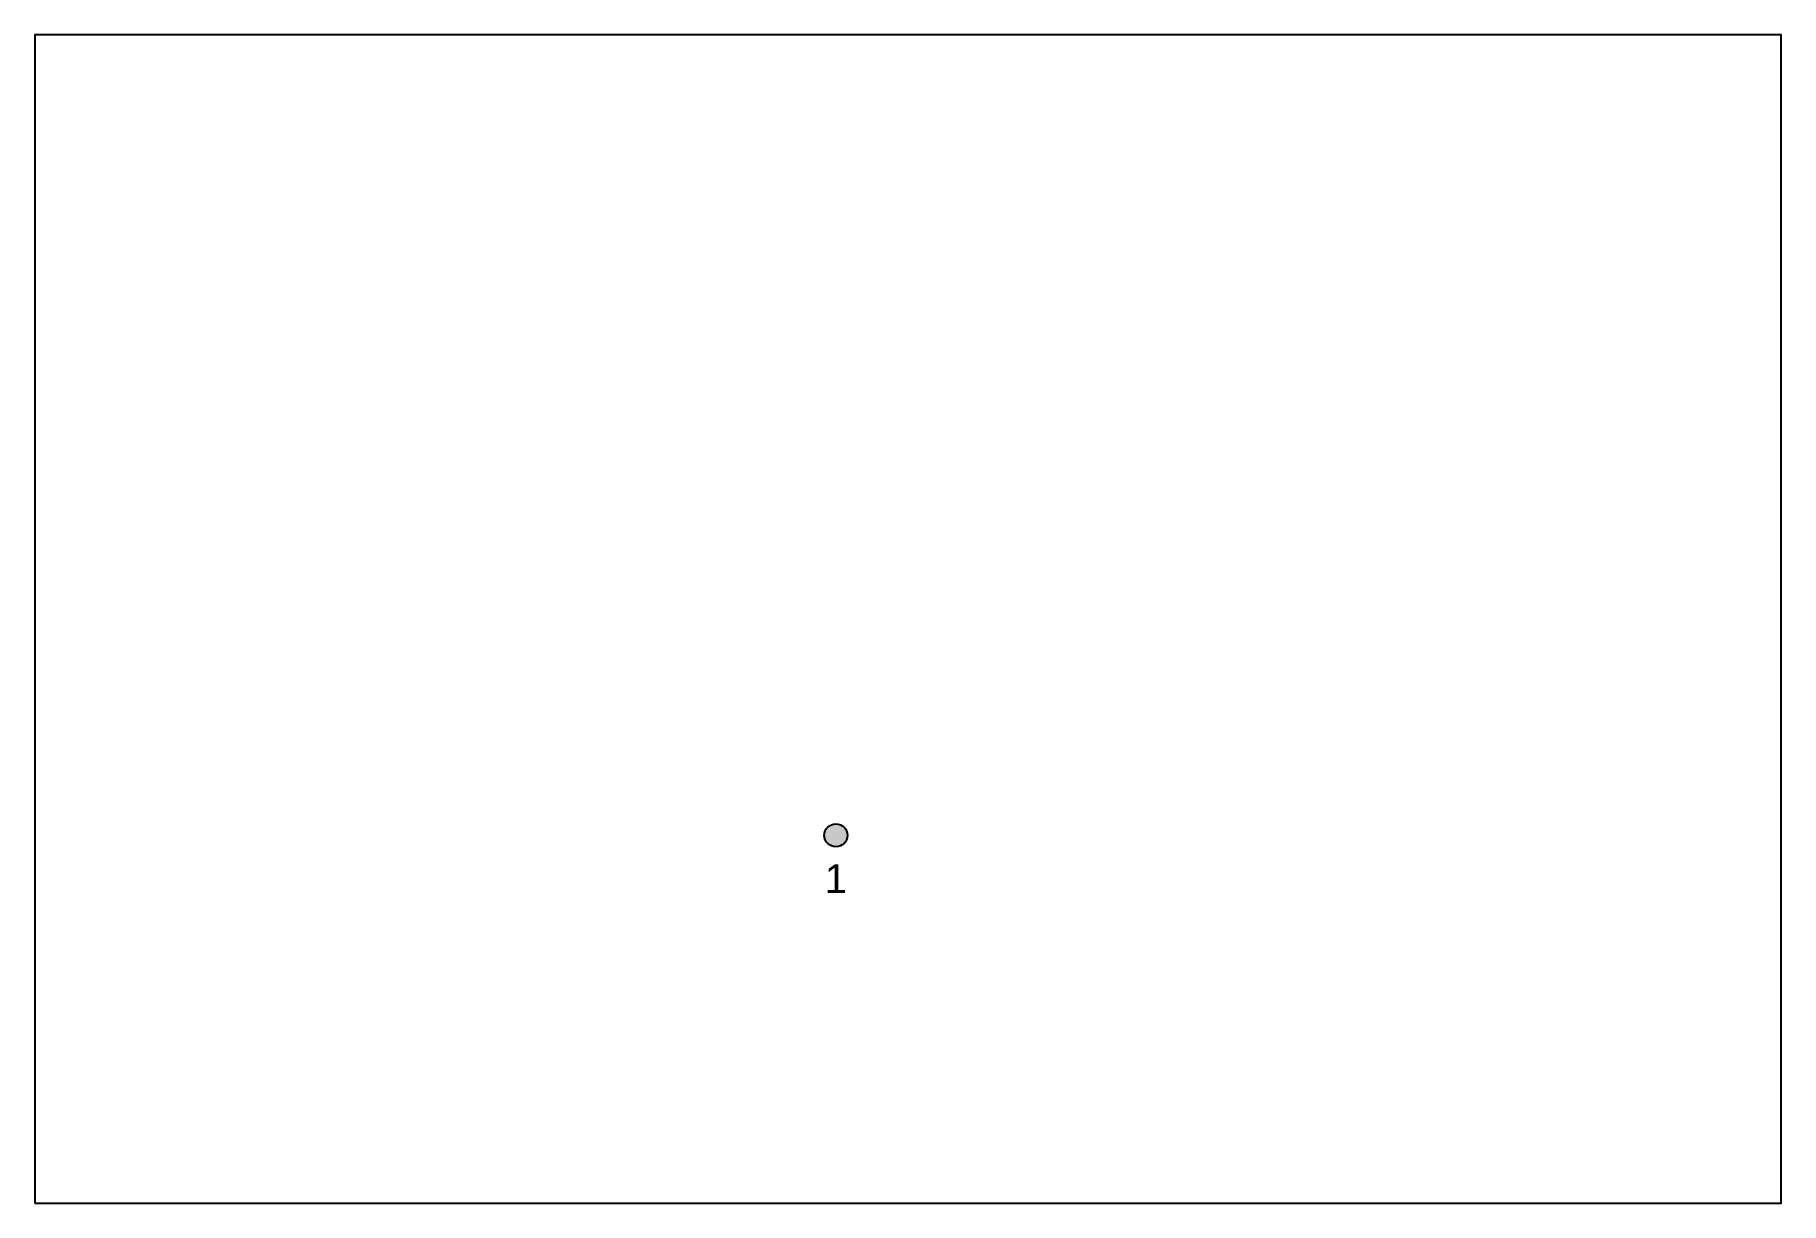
# Model space of a CAD drawing. Header units: inches. Extents: x -5 to 1205, y -5 to 805.
import ezdxf
from ezdxf.enums import TextEntityAlignment as Align

# ---------------------------------------------------------------- set-up
doc = ezdxf.new("R2010")
doc.units = ezdxf.units.IN
doc.header["$MEASUREMENT"] = 0
doc.styles.get("Standard").update_dxf_attribs({"font": 'arial.ttf'})

msp = doc.modelspace()

# ---------------------------------------------------------------- hatches: boundary and pattern name
h = msp.add_hatch(color=255)
edge = h.paths.add_edge_path()
edge.add_arc((550, 250), 8, 0, 360)

# ---------------------------------------------------------------- linework, layer by layer
msp.add_lwpolyline([(-5, -5), (1205, -5), (1205, 805), (-5, 805)], close=True)
msp.add_circle((550, 250), 8)

# ---------------------------------------------------------------- texts
msp.add_text('1', height=20).set_placement((550, 230), align=Align.TOP_CENTER)

doc.saveas('drawing.dxf')
